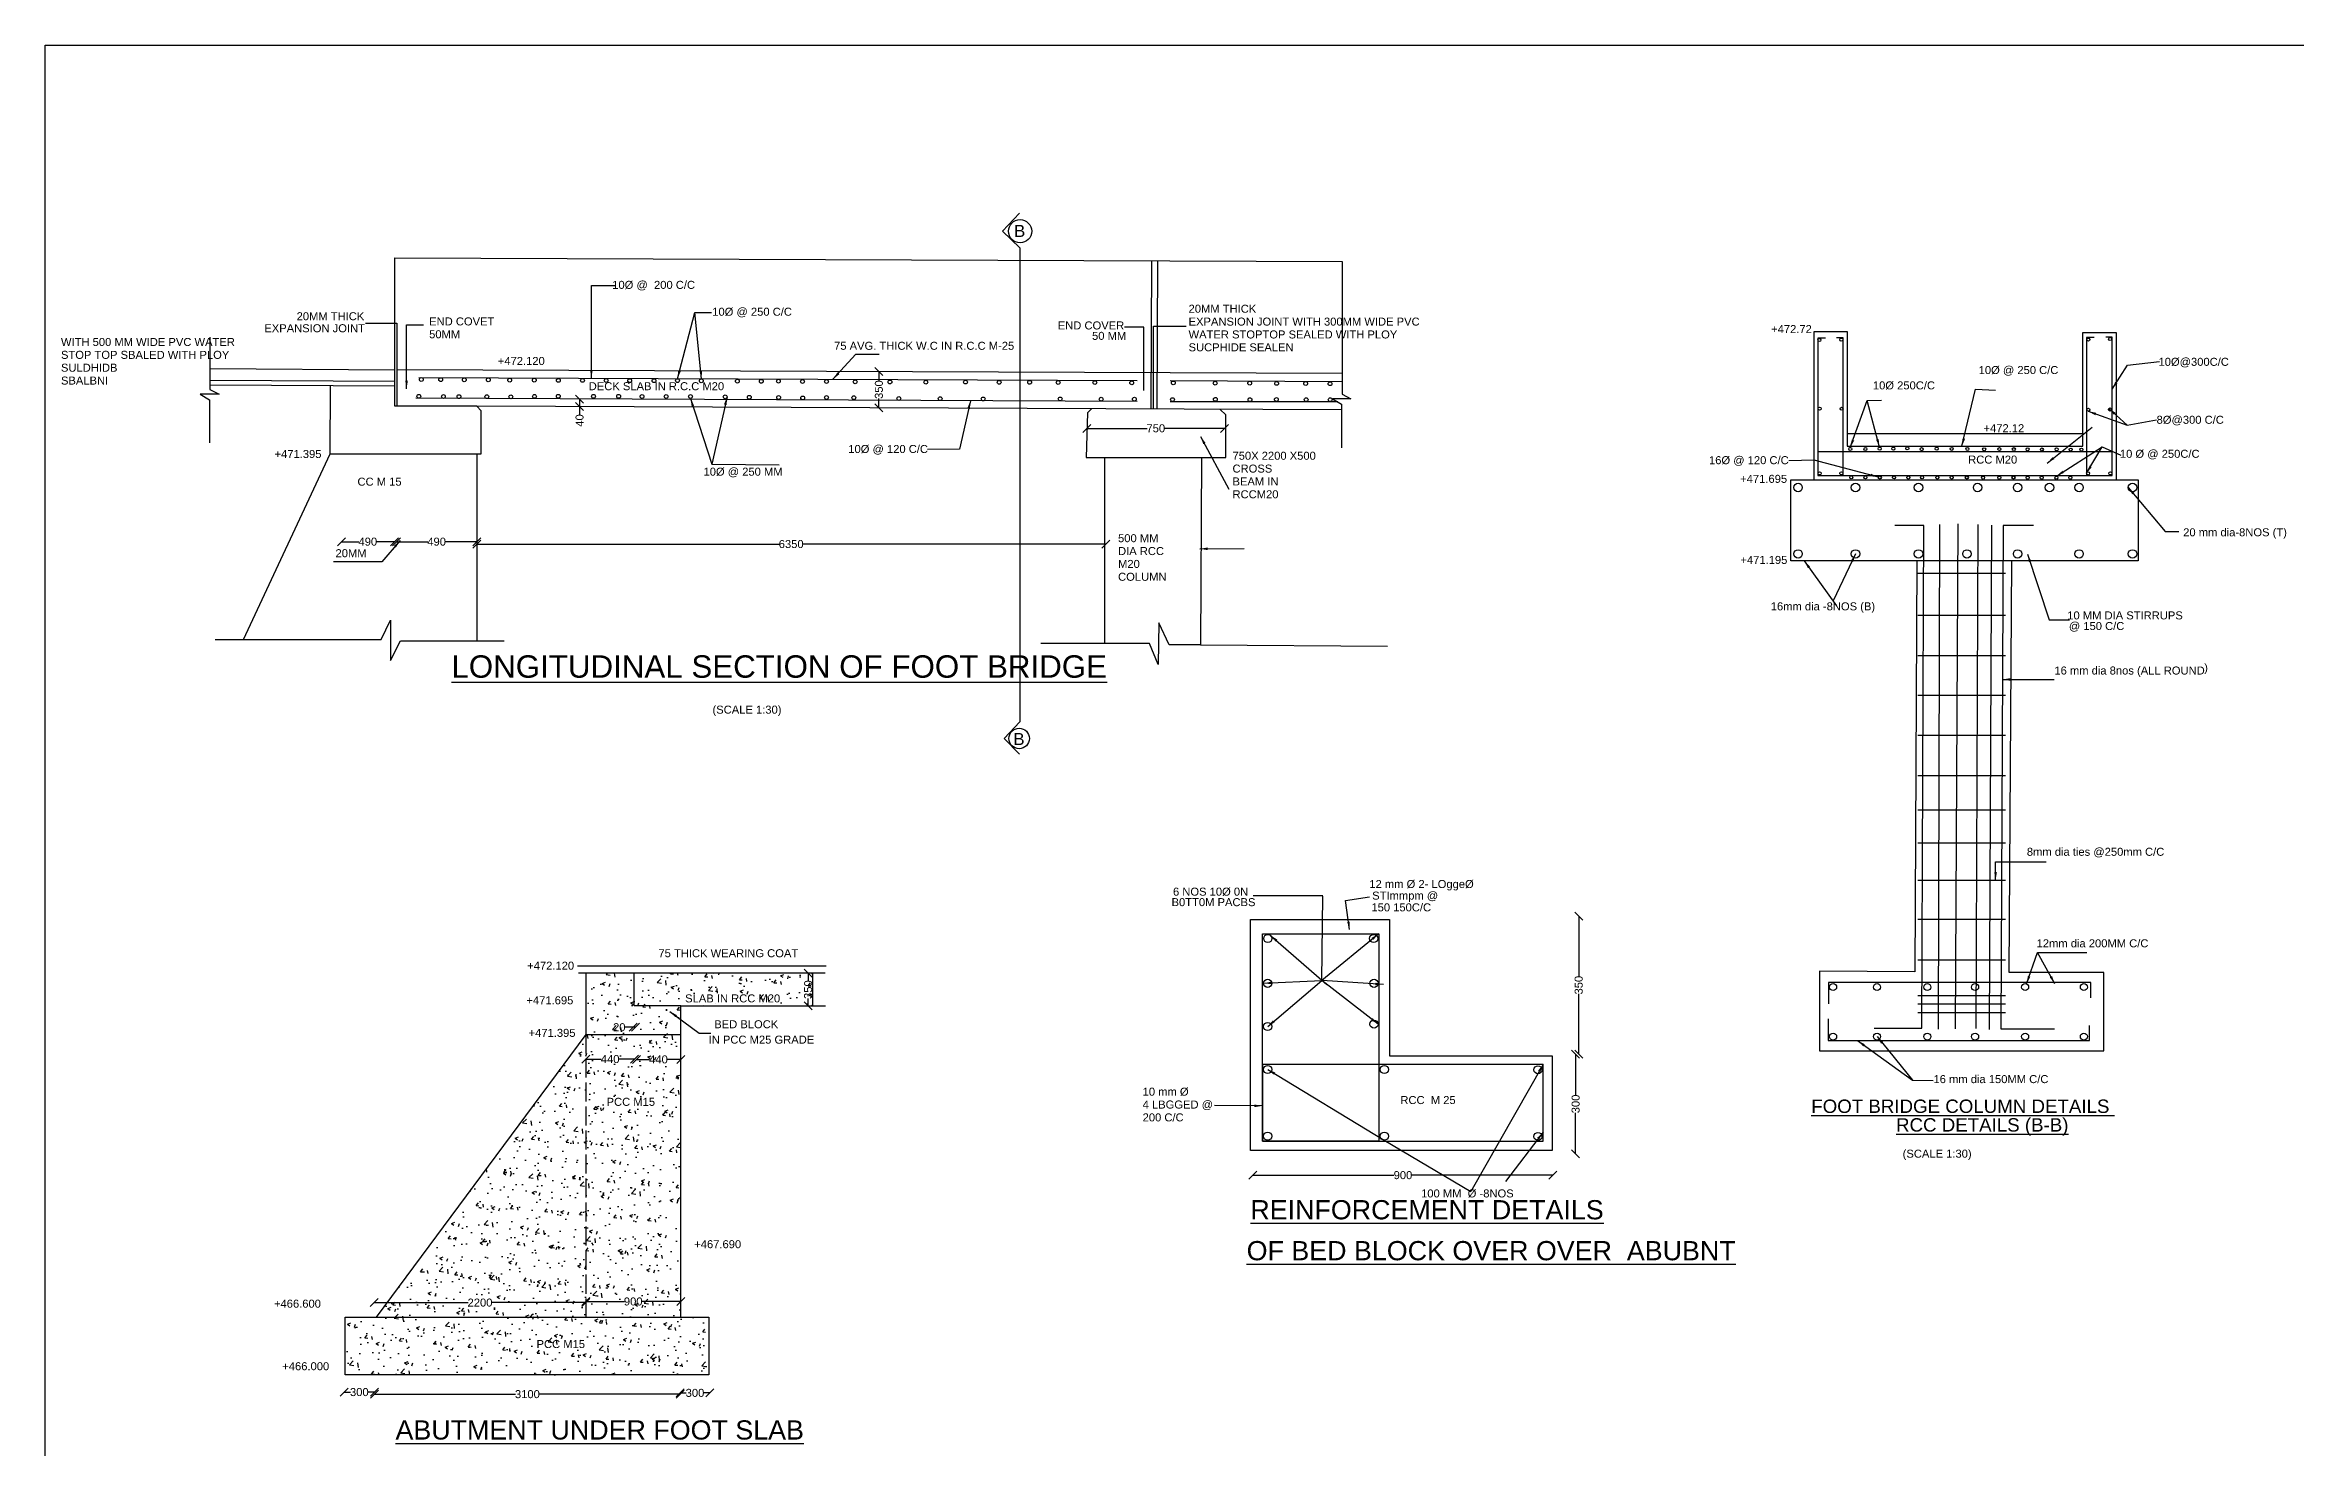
# Model space of a CAD drawing. Header units: millimetres. Extents: x 5124 to 11045378, y 2311 to 37859489.
# Drawn here: x 11019895 to 11033952, y 37850726 to 37859489 of the extents above; entities that cross this region are included whole.
import ezdxf

# ---------------------------------------------------------------- set-up
doc = ezdxf.new("R2010")
doc.units = ezdxf.units.MM
doc.header["$MEASUREMENT"] = 0
doc.linetypes.add('ACAD_ISO02W100', pattern=[15, 12, -3])
for name, color, linetype in [('DIMENSION', 7, 'Continuous'), ('DRAWING', 50, 'Continuous'), ('TEXT', 7, 'Continuous')]:
    doc.layers.add(name, color=color, linetype=linetype)
doc.styles.get("Standard").update_dxf_attribs({"font": 'arial.ttf', "height": 50})
doc.dimstyles.get("Standard").update_dxf_attribs({"dimtxt": 50, "dimasz": 50, "dimexe": 0.18, "dimexo": 0.0625, "dimgap": 0.09, "dimtad": 0, "dimdec": 0, "dimzin": 0, "dimdsep": 46, "dimtxsty": 'Standard', "dimblk": 'OBLIQUE', "dimcen": 0.09, "dimse1": 1, "dimse2": 1, "dimadec": 0, "dimazin": 0, "dimtfac": 1, "dimtdec": 0, "dimtofl": 0, "dimtmove": 0, "dimatfit": 3, "dimfxl": 0, "dimtolj": 1, "dimtzin": 0, "dimarcsym": 0})
pattern_1 = [(50, (0, 0), (215.1780548, -18.8256405), [22.5, -247.5]), (355, (0, 0), (-41.6254001, 225.6576401), [18, -198]), (100.4514, (17.93, -1.57), (173.5528145, 206.8318626), [19.122057, -210.3426336]), (46.1842, (0, 60), (320.1723146, -49.6557043), [33.75, -371.25]), (96.6356, (26.68, 55.86), (280.3988117, 292.2353613), [28.6830864, -315.5139]), (351.1842, (0, 60), (280.3985835, 292.2355803), [27, -297]), (21, (30, 45), (179.0721156, -120.7856672), [22.5, -247.5]), (326, (30, 45), (72.9945996, 217.5450135), [18, -198]), (71.4514, (44.92, 34.93), (252.0667886, 96.759149), [19.122057, -210.3426336]), (37.5, (0, 0), (3.6479566, 99.86815615), [0, -195.6, 0, -201, 0, -198.75]), (7.5, (0, 0), (78.92086123, 118.32351356), [0, -114.6, 0, -191.1, 0, -75.75]), (327.5, (-66.9, 0), (160.14673085, -6.76646152), [0, -75, 0, -234, 0, -310.5]), (317.5, (-96.9, 0), (174.9558508, 30.0314947), [0, -97.5, 0, -155.4, 0, -220.5])]

# ---------------------------------------------------------------- blocks, each defined once
blk = doc.blocks.new('_Oblique')
at = {"color": 0, "linetype": 'ByBlock', "lineweight": -2}
blk.add_line((-0.5, -0.5), (0.5, 0.5), dxfattribs=at)
blk = doc.blocks.new('*D4')
at = {"layer": 'Defpoints', "color": 0, "transparency": 16777216}
for p in [(11021747, 37856387), (11021747, 37856377), (11022078, 37856377)]:
    blk.add_point(p, dxfattribs=at)
at = {"layer": 'DIMENSION', "color": 0, "lineweight": -2, "transparency": 16777216}
for p, q in [((11021747, 37856387), (11021856, 37856387)), ((11022078, 37856387), (11021969, 37856387))]:
    blk.add_line(p, q, dxfattribs=at)
at = {"layer": 'DIMENSION', "color": 0, "lineweight": -2, "transparency": 16777216, "xscale": 50, "yscale": 50, "zscale": 50, "rotation": 180}
blk.add_blockref('_Oblique', (11021747, 37856387), dxfattribs=at)
at = {"layer": 'DIMENSION', "color": 0, "lineweight": -2, "transparency": 16777216, "xscale": 50, "yscale": 50, "zscale": 50}
blk.add_blockref('_Oblique', (11022078, 37856387), dxfattribs=at)
at = {"layer": 'DIMENSION', "color": 0, "transparency": 16777216, "insert": (11021912, 37856387), "char_height": 50, "attachment_point": 5}
blk.add_mtext('\\A1;490', dxfattribs=at)
blk = doc.blocks.new('*D5')
at = {"layer": 'Defpoints', "color": 0, "transparency": 16777216}
for p in [(11022092, 37856374), (11022593, 37856387), (11022593, 37856374)]:
    blk.add_point(p, dxfattribs=at)
at = {"layer": 'DIMENSION', "color": 0, "lineweight": -2, "transparency": 16777216}
for p, q in [((11022092, 37856387), (11022286, 37856387)), ((11022593, 37856387), (11022399, 37856387))]:
    blk.add_line(p, q, dxfattribs=at)
at = {"layer": 'DIMENSION', "color": 0, "lineweight": -2, "transparency": 16777216, "xscale": 50, "yscale": 50, "zscale": 50, "rotation": 180}
blk.add_blockref('_Oblique', (11022092, 37856387), dxfattribs=at)
at = {"layer": 'DIMENSION', "color": 0, "lineweight": -2, "transparency": 16777216, "xscale": 50, "yscale": 50, "zscale": 50}
blk.add_blockref('_Oblique', (11022593, 37856387), dxfattribs=at)
at = {"layer": 'DIMENSION', "color": 0, "transparency": 16777216, "insert": (11022342, 37856387), "char_height": 50, "attachment_point": 5}
blk.add_mtext('\\A1;490', dxfattribs=at)
blk = doc.blocks.new('*D6')
at = {"layer": 'Defpoints', "color": 0, "transparency": 16777216}
for p in [(11022593, 37856387), (11026522, 37856387), (11026522, 37856372)]:
    blk.add_point(p, dxfattribs=at)
at = {"layer": 'DIMENSION', "color": 0, "lineweight": -2, "transparency": 16777216}
for p, q in [((11022593, 37856372), (11024482, 37856372)), ((11026522, 37856372), (11024632, 37856372))]:
    blk.add_line(p, q, dxfattribs=at)
at = {"layer": 'DIMENSION', "color": 0, "lineweight": -2, "transparency": 16777216, "xscale": 50, "yscale": 50, "zscale": 50, "rotation": 180}
blk.add_blockref('_Oblique', (11022593, 37856372), dxfattribs=at)
at = {"layer": 'DIMENSION', "color": 0, "lineweight": -2, "transparency": 16777216, "xscale": 50, "yscale": 50, "zscale": 50}
blk.add_blockref('_Oblique', (11026522, 37856372), dxfattribs=at)
at = {"layer": 'DIMENSION', "color": 0, "transparency": 16777216, "insert": (11024557, 37856372), "char_height": 50, "attachment_point": 5}
blk.add_mtext('\\A1;6350', dxfattribs=at)
blk = doc.blocks.new('*D7')
at = {"layer": 'Defpoints', "color": 0, "transparency": 16777216}
for p in [(11025101, 37857450), (11025100, 37857223), (11025105, 37857223)]:
    blk.add_point(p, dxfattribs=at)
at = {"layer": 'DIMENSION', "color": 0, "lineweight": -2, "transparency": 16777216}
for p, q in [((11025105, 37857450), (11025105, 37857392)), ((11025105, 37857223), (11025105, 37857281))]:
    blk.add_line(p, q, dxfattribs=at)
at = {"layer": 'DIMENSION', "color": 0, "lineweight": -2, "transparency": 16777216, "xscale": 50, "yscale": 50, "zscale": 50}
for p, rotation in [((11025105, 37857450), 90), ((11025105, 37857223), 270)]:
    blk.add_blockref('_Oblique', p, dxfattribs=dict(at, rotation=rotation))
at = {"layer": 'DIMENSION', "color": 0, "transparency": 16777216, "insert": (11025105, 37857337), "char_height": 50, "attachment_point": 5, "rotation": 90}
blk.add_mtext('\\A1;350', dxfattribs=at)
blk = doc.blocks.new('*D8')
at = {"layer": 'Defpoints', "color": 0, "transparency": 16777216}
for p in [(11026405, 37857082), (11027264, 37857095), (11027264, 37857082)]:
    blk.add_point(p, dxfattribs=at)
at = {"layer": 'DIMENSION', "color": 0, "lineweight": -2, "transparency": 16777216}
for p, q in [((11026405, 37857095), (11026780, 37857095)), ((11027264, 37857095), (11026890, 37857095))]:
    blk.add_line(p, q, dxfattribs=at)
at = {"layer": 'DIMENSION', "color": 0, "lineweight": -2, "transparency": 16777216, "xscale": 50, "yscale": 50, "zscale": 50, "rotation": 180}
blk.add_blockref('_Oblique', (11026405, 37857095), dxfattribs=at)
at = {"layer": 'DIMENSION', "color": 0, "lineweight": -2, "transparency": 16777216, "xscale": 50, "yscale": 50, "zscale": 50}
blk.add_blockref('_Oblique', (11027264, 37857095), dxfattribs=at)
at = {"layer": 'DIMENSION', "color": 0, "transparency": 16777216, "insert": (11026835, 37857095), "char_height": 50, "attachment_point": 5}
blk.add_mtext('\\A1;750', dxfattribs=at)
blk = doc.blocks.new('*D9')
at = {"layer": 'Defpoints', "color": 0, "transparency": 16777216}
for p in [(11023590, 37853144), (11023867, 37853153), (11023867, 37853144)]:
    blk.add_point(p, dxfattribs=at)
at = {"layer": 'DIMENSION', "color": 0, "lineweight": -2, "transparency": 16777216}
for p, q in [((11023590, 37853153), (11023672, 37853153)), ((11023867, 37853153), (11023785, 37853153))]:
    blk.add_line(p, q, dxfattribs=at)
at = {"layer": 'DIMENSION', "color": 0, "lineweight": -2, "transparency": 16777216, "xscale": 50, "yscale": 50, "zscale": 50, "rotation": 180}
blk.add_blockref('_Oblique', (11023590, 37853153), dxfattribs=at)
at = {"layer": 'DIMENSION', "color": 0, "lineweight": -2, "transparency": 16777216, "xscale": 50, "yscale": 50, "zscale": 50}
blk.add_blockref('_Oblique', (11023867, 37853153), dxfattribs=at)
at = {"layer": 'DIMENSION', "color": 0, "transparency": 16777216, "insert": (11023728, 37853153), "char_height": 50, "attachment_point": 5}
blk.add_mtext('\\A1;440', dxfattribs=at)
blk = doc.blocks.new('*D10')
at = {"layer": 'Defpoints', "color": 0, "transparency": 16777216}
for p in [(11023274, 37853155), (11023274, 37853141), (11023579, 37853141)]:
    blk.add_point(p, dxfattribs=at)
at = {"layer": 'DIMENSION', "color": 0, "lineweight": -2, "transparency": 16777216}
for p, q in [((11023274, 37853155), (11023370, 37853155)), ((11023579, 37853155), (11023482, 37853155))]:
    blk.add_line(p, q, dxfattribs=at)
at = {"layer": 'DIMENSION', "color": 0, "lineweight": -2, "transparency": 16777216, "xscale": 50, "yscale": 50, "zscale": 50, "rotation": 180}
blk.add_blockref('_Oblique', (11023274, 37853155), dxfattribs=at)
at = {"layer": 'DIMENSION', "color": 0, "lineweight": -2, "transparency": 16777216, "xscale": 50, "yscale": 50, "zscale": 50}
blk.add_blockref('_Oblique', (11023579, 37853155), dxfattribs=at)
at = {"layer": 'DIMENSION', "color": 0, "transparency": 16777216, "insert": (11023426, 37853155), "char_height": 50, "attachment_point": 5}
blk.add_mtext('\\A1;440', dxfattribs=at)
blk = doc.blocks.new('*D11')
at = {"layer": 'Defpoints', "color": 0, "transparency": 16777216}
for p in [(11023569, 37853354), (11023569, 37853124), (11023585, 37853124)]:
    blk.add_point(p, dxfattribs=at)
at = {"layer": 'DIMENSION', "color": 0, "lineweight": -2, "transparency": 16777216}
for p, q in [((11023569, 37853354), (11023519, 37853354)), ((11023585, 37853354), (11023569, 37853354))]:
    blk.add_line(p, q, dxfattribs=at)
at = {"layer": 'DIMENSION', "color": 0, "lineweight": -2, "transparency": 16777216, "xscale": 50, "yscale": 50, "zscale": 50, "rotation": 180}
blk.add_blockref('_Oblique', (11023569, 37853354), dxfattribs=at)
at = {"layer": 'DIMENSION', "color": 0, "lineweight": -2, "transparency": 16777216, "xscale": 50, "yscale": 50, "zscale": 50}
blk.add_blockref('_Oblique', (11023585, 37853354), dxfattribs=at)
at = {"layer": 'DIMENSION', "color": 0, "transparency": 16777216, "insert": (11023483, 37853354), "char_height": 50, "attachment_point": 5}
blk.add_mtext('\\A1;20', dxfattribs=at)
blk = doc.blocks.new('*D12')
at = {"layer": 'Defpoints', "color": 0, "transparency": 16777216}
for p in [(11024690, 37853692), (11024663, 37853487), (11024717, 37853487)]:
    blk.add_point(p, dxfattribs=at)
at = {"layer": 'DIMENSION', "color": 0, "lineweight": -2, "transparency": 16777216}
for p, q in [((11024663, 37853692), (11024663, 37853645)), ((11024663, 37853487), (11024663, 37853534))]:
    blk.add_line(p, q, dxfattribs=at)
at = {"layer": 'DIMENSION', "color": 0, "lineweight": -2, "transparency": 16777216, "xscale": 50, "yscale": 50, "zscale": 50}
for p, rotation in [((11024663, 37853692), 90), ((11024663, 37853487), 270)]:
    blk.add_blockref('_Oblique', p, dxfattribs=dict(at, rotation=rotation))
at = {"layer": 'DIMENSION', "color": 0, "transparency": 16777216, "insert": (11024663, 37853589), "char_height": 50, "attachment_point": 5, "rotation": 90}
blk.add_mtext('\\A1;350', dxfattribs=at)
blk = doc.blocks.new('*D13')
at = {"layer": 'Defpoints', "color": 0, "transparency": 16777216}
for p in [(11023867, 37851641), (11023274, 37851593), (11023867, 37851593)]:
    blk.add_point(p, dxfattribs=at)
at = {"layer": 'DIMENSION', "color": 0, "lineweight": -2, "transparency": 16777216}
for p, q in [((11023274, 37851641), (11023515, 37851641)), ((11023867, 37851641), (11023626, 37851641))]:
    blk.add_line(p, q, dxfattribs=at)
at = {"layer": 'DIMENSION', "color": 0, "lineweight": -2, "transparency": 16777216, "xscale": 50, "yscale": 50, "zscale": 50, "rotation": 180}
blk.add_blockref('_Oblique', (11023274, 37851641), dxfattribs=at)
at = {"layer": 'DIMENSION', "color": 0, "lineweight": -2, "transparency": 16777216, "xscale": 50, "yscale": 50, "zscale": 50}
blk.add_blockref('_Oblique', (11023867, 37851641), dxfattribs=at)
at = {"layer": 'DIMENSION', "color": 0, "transparency": 16777216, "insert": (11023570, 37851641), "char_height": 50, "attachment_point": 5}
blk.add_mtext('\\A1;900', dxfattribs=at)
blk = doc.blocks.new('*D14')
at = {"layer": 'Defpoints', "color": 0, "transparency": 16777216}
for p in [(11021952, 37851634), (11021952, 37851593), (11023274, 37851593)]:
    blk.add_point(p, dxfattribs=at)
at = {"layer": 'DIMENSION', "color": 0, "lineweight": -2, "transparency": 16777216}
for p, q in [((11021952, 37851634), (11022538, 37851634)), ((11023274, 37851634), (11022688, 37851634))]:
    blk.add_line(p, q, dxfattribs=at)
at = {"layer": 'DIMENSION', "color": 0, "lineweight": -2, "transparency": 16777216, "xscale": 50, "yscale": 50, "zscale": 50, "rotation": 180}
blk.add_blockref('_Oblique', (11021952, 37851634), dxfattribs=at)
at = {"layer": 'DIMENSION', "color": 0, "lineweight": -2, "transparency": 16777216, "xscale": 50, "yscale": 50, "zscale": 50}
blk.add_blockref('_Oblique', (11023274, 37851634), dxfattribs=at)
at = {"layer": 'DIMENSION', "color": 0, "transparency": 16777216, "insert": (11022613, 37851634), "char_height": 50, "attachment_point": 5}
blk.add_mtext('\\A1;2200', dxfattribs=at)
blk = doc.blocks.new('*D15')
at = {"layer": 'Defpoints', "color": 0, "transparency": 16777216}
for p in [(11021953, 37851060), (11023864, 37851062), (11023864, 37851060)]:
    blk.add_point(p, dxfattribs=at)
at = {"layer": 'DIMENSION', "color": 0, "lineweight": -2, "transparency": 16777216}
for p, q in [((11021953, 37851062), (11022834, 37851062)), ((11023864, 37851062), (11022983, 37851062))]:
    blk.add_line(p, q, dxfattribs=at)
at = {"layer": 'DIMENSION', "color": 0, "lineweight": -2, "transparency": 16777216, "xscale": 50, "yscale": 50, "zscale": 50, "rotation": 180}
blk.add_blockref('_Oblique', (11021953, 37851062), dxfattribs=at)
at = {"layer": 'DIMENSION', "color": 0, "lineweight": -2, "transparency": 16777216, "xscale": 50, "yscale": 50, "zscale": 50}
blk.add_blockref('_Oblique', (11023864, 37851062), dxfattribs=at)
at = {"layer": 'DIMENSION', "color": 0, "transparency": 16777216, "insert": (11022909, 37851062), "char_height": 50, "attachment_point": 5}
blk.add_mtext('\\A1;3100', dxfattribs=at)
blk = doc.blocks.new('*D16')
at = {"layer": 'Defpoints', "color": 0, "transparency": 16777216}
for p in [(11024049, 37851070), (11023864, 37851062), (11024049, 37851062)]:
    blk.add_point(p, dxfattribs=at)
at = {"layer": 'DIMENSION', "color": 0, "lineweight": -2, "transparency": 16777216}
for p, q in [((11023864, 37851070), (11023901, 37851070)), ((11024049, 37851070), (11024011, 37851070))]:
    blk.add_line(p, q, dxfattribs=at)
at = {"layer": 'DIMENSION', "color": 0, "lineweight": -2, "transparency": 16777216, "xscale": 50, "yscale": 50, "zscale": 50, "rotation": 180}
blk.add_blockref('_Oblique', (11023864, 37851070), dxfattribs=at)
at = {"layer": 'DIMENSION', "color": 0, "lineweight": -2, "transparency": 16777216, "xscale": 50, "yscale": 50, "zscale": 50}
blk.add_blockref('_Oblique', (11024049, 37851070), dxfattribs=at)
at = {"layer": 'DIMENSION', "color": 0, "transparency": 16777216, "insert": (11023956, 37851070), "char_height": 50, "attachment_point": 5}
blk.add_mtext('\\A1;300', dxfattribs=at)
blk = doc.blocks.new('*D17')
at = {"layer": 'Defpoints', "color": 0, "transparency": 16777216}
for p in [(11021765, 37851075), (11021765, 37851060), (11021953, 37851060)]:
    blk.add_point(p, dxfattribs=at)
at = {"layer": 'DIMENSION', "color": 0, "lineweight": -2, "transparency": 16777216}
for p, q in [((11021765, 37851075), (11021804, 37851075)), ((11021953, 37851075), (11021915, 37851075))]:
    blk.add_line(p, q, dxfattribs=at)
at = {"layer": 'DIMENSION', "color": 0, "lineweight": -2, "transparency": 16777216, "xscale": 50, "yscale": 50, "zscale": 50, "rotation": 180}
blk.add_blockref('_Oblique', (11021765, 37851075), dxfattribs=at)
at = {"layer": 'DIMENSION', "color": 0, "lineweight": -2, "transparency": 16777216, "xscale": 50, "yscale": 50, "zscale": 50}
blk.add_blockref('_Oblique', (11021953, 37851075), dxfattribs=at)
at = {"layer": 'DIMENSION', "color": 0, "transparency": 16777216, "insert": (11021859, 37851075), "char_height": 50, "attachment_point": 5}
blk.add_mtext('\\A1;300', dxfattribs=at)
blk = doc.blocks.new('*D18')
at = {"layer": 'Defpoints', "color": 0, "transparency": 16777216}
for p in [(11027441, 37852430), (11029316, 37852430), (11029316, 37852430)]:
    blk.add_point(p, dxfattribs=at)
at = {"layer": 'DIMENSION', "color": 0, "lineweight": -2, "transparency": 16777216}
for p, q in [((11027441, 37852430), (11028323, 37852430)), ((11029316, 37852430), (11028434, 37852430))]:
    blk.add_line(p, q, dxfattribs=at)
at = {"layer": 'DIMENSION', "color": 0, "lineweight": -2, "transparency": 16777216, "xscale": 50, "yscale": 50, "zscale": 50, "rotation": 180}
blk.add_blockref('_Oblique', (11027441, 37852430), dxfattribs=at)
at = {"layer": 'DIMENSION', "color": 0, "lineweight": -2, "transparency": 16777216, "xscale": 50, "yscale": 50, "zscale": 50}
blk.add_blockref('_Oblique', (11029316, 37852430), dxfattribs=at)
at = {"layer": 'DIMENSION', "color": 0, "transparency": 16777216, "insert": (11028379, 37852430), "char_height": 50, "attachment_point": 5}
blk.add_mtext('\\A1;900', dxfattribs=at)
blk = doc.blocks.new('*D19')
at = {"layer": 'Defpoints', "color": 0, "transparency": 16777216}
for p in [(11029458, 37853186), (11029475, 37853186), (11029475, 37852564)]:
    blk.add_point(p, dxfattribs=at)
at = {"layer": 'DIMENSION', "color": 0, "lineweight": -2, "transparency": 16777216}
for p, q in [((11029458, 37853186), (11029458, 37852930)), ((11029458, 37852564), (11029458, 37852820))]:
    blk.add_line(p, q, dxfattribs=at)
at = {"layer": 'DIMENSION', "color": 0, "lineweight": -2, "transparency": 16777216, "xscale": 50, "yscale": 50, "zscale": 50}
for p, rotation in [((11029458, 37853186), 90), ((11029458, 37852564), 270)]:
    blk.add_blockref('_Oblique', p, dxfattribs=dict(at, rotation=rotation))
at = {"layer": 'DIMENSION', "color": 0, "transparency": 16777216, "insert": (11029458, 37852875), "char_height": 50, "attachment_point": 5, "rotation": 90}
blk.add_mtext('\\A1;300', dxfattribs=at)
blk = doc.blocks.new('*D20')
at = {"layer": 'Defpoints', "color": 0, "transparency": 16777216}
for p in [(11029475, 37854048), (11029477, 37854048), (11029475, 37853186)]:
    blk.add_point(p, dxfattribs=at)
at = {"layer": 'DIMENSION', "color": 0, "lineweight": -2, "transparency": 16777216}
for p, q in [((11029477, 37854048), (11029477, 37853672)), ((11029477, 37853186), (11029477, 37853562))]:
    blk.add_line(p, q, dxfattribs=at)
at = {"layer": 'DIMENSION', "color": 0, "lineweight": -2, "transparency": 16777216, "xscale": 50, "yscale": 50, "zscale": 50}
for p, rotation in [((11029477, 37854048), 90), ((11029477, 37853186), 270)]:
    blk.add_blockref('_Oblique', p, dxfattribs=dict(at, rotation=rotation))
at = {"layer": 'DIMENSION', "color": 0, "transparency": 16777216, "insert": (11029477, 37853617), "char_height": 50, "attachment_point": 5, "rotation": 90}
blk.add_mtext('\\A1;350', dxfattribs=at)
blk = doc.blocks.new('*D34')
at = {"layer": 'Defpoints', "color": 0, "transparency": 16777216}
for p in [(11023251, 37857278), (11023235, 37857231), (11023250, 37857231)]:
    blk.add_point(p, dxfattribs=at)
at = {"layer": 'DRAWING', "color": 0, "lineweight": -2, "transparency": 16777216}
for p, q in [((11023235, 37857278), (11023235, 37857231)), ((11023235, 37857231), (11023235, 37857181))]:
    blk.add_line(p, q, dxfattribs=at)
at = {"layer": 'DRAWING', "color": 0, "lineweight": -2, "transparency": 16777216, "xscale": 50, "yscale": 50, "zscale": 50}
for p, rotation in [((11023235, 37857278), 90), ((11023235, 37857231), 270)]:
    blk.add_blockref('_Oblique', p, dxfattribs=dict(at, rotation=rotation))
at = {"layer": 'DRAWING', "color": 0, "transparency": 16777216, "insert": (11023235, 37857144), "char_height": 50, "attachment_point": 5, "rotation": 90}
blk.add_mtext('\\A1;40', dxfattribs=at)

msp = doc.modelspace()

# ---------------------------------------------------------------- hatches: boundary and pattern name
at = {"layer": 'DRAWING'}
h = msp.add_hatch(dxfattribs=at)
h.set_pattern_fill('AR-CONC', color=0, scale=30, style=0)
h.set_pattern_definition(pattern_1)
h.paths.add_polyline_path([(11023867, 37853486.8), (11023575.7, 37853486.8), (11023575.7, 37853692.2), (11023273.8, 37853692.2), (11023273.8, 37853309.8), (11023867, 37853309.8)])
h.paths.add_polyline_path([(11023434.6, 37853392), (11023531.9, 37853392), (11023531.9, 37853315.9), (11023434.6, 37853315.9)], flags=24)
h = msp.add_hatch(dxfattribs=at)
h.set_pattern_fill('AR-CONC', color=0, scale=30, style=0)
h.set_pattern_definition(pattern_1)
h.paths.add_polyline_path([(11024692.9, 37853692.2), (11023575.7, 37853692.2), (11023575.7, 37853486.8), (11023867, 37853486.8), (11024692.9, 37853486.8)])
h.paths.add_polyline_path([(11024624.9, 37853521.9), (11024624.9, 37853657.1), (11024701, 37853657.1), (11024701, 37853521.9)], flags=9)
h.paths.add_polyline_path([(11023881.7, 37853495.5), (11024501.4, 37853495.5), (11024501.4, 37853573), (11023881.7, 37853573)], flags=24)
h = msp.add_hatch(dxfattribs=at)
h.set_pattern_fill('AR-CONC', color=0, scale=30, style=0)
h.set_pattern_definition(pattern_1)
h.paths.add_polyline_path([(11023273.8, 37853309.8), (11021963.6, 37851543.8), (11023273.8, 37851543.8)])
h.paths.add_polyline_path([(11022525.3, 37851671.9), (11022700.3, 37851671.9), (11022700.3, 37851595.8), (11022525.3, 37851595.8)], flags=24)
h = msp.add_hatch(dxfattribs=at)
h.set_pattern_fill('AR-CONC', color=0, scale=30, style=0)
h.set_pattern_definition(pattern_1)
h.paths.add_polyline_path([(11023867, 37853309.8), (11023273.8, 37853309.8), (11023273.8, 37851543.8), (11023867, 37851543.8)])
h.paths.add_polyline_path([(11023659.8, 37853190.5), (11023797.1, 37853190.5), (11023797.1, 37853114.5), (11023659.8, 37853114.5)], flags=24)
h.paths.add_polyline_path([(11023357.6, 37853193.2), (11023494.9, 37853193.2), (11023494.9, 37853117.2), (11023357.6, 37853117.2)], flags=24)
h.paths.add_polyline_path([(11023502.7, 37851679.2), (11023638, 37851679.2), (11023638, 37851603.1), (11023502.7, 37851603.1)], flags=24)
h.paths.add_polyline_path([(11023390.9, 37852849.4), (11023719.5, 37852849.4), (11023719.5, 37852927), (11023390.9, 37852927)], flags=24)
h = msp.add_hatch(dxfattribs=at)
h.set_pattern_fill('AR-CONC', color=0, scale=30, style=0)
h.set_pattern_definition(pattern_1)
h.paths.add_polyline_path([(11021770.1, 37851543.8), (11024042.2, 37851543.8), (11024042.2, 37851182.4), (11021770.1, 37851182.4)])

# ---------------------------------------------------------------- linework, layer by layer
at = {"layer": 'DRAWING', "color": 0}
for points in [[(11045378.4, 37842193.8), (11019895.3, 37842193.8), (11019895.3, 37859489.4), (11045378.4, 37859489.4)], [(11030801.5, 37856773.6), (11032971.7, 37856773.6), (11032971.7, 37856267.4), (11030801.5, 37856267.4)], [(11027501.2, 37853938.2), (11028227.5, 37853938.2), (11028227.5, 37852642.5), (11027501.2, 37852642.5)], [(11029255, 37853122.3), (11027501.2, 37853122.3), (11027501.2, 37852642.5), (11029255, 37852642.5)], [(11021770.1, 37851543.8), (11024042.2, 37851543.8), (11024042.2, 37851182.4), (11021770.1, 37851182.4)]]:
    msp.add_lwpolyline(points, close=True, dxfattribs=at)
for points in [[(11025983.9, 37858438.4), (11025876.7, 37858326.2), (11025986.2, 37858221.5), (11025986.2, 37855261.4), (11025888.6, 37855157.7), (11025983.6, 37855060.4)], [(11021134.6, 37855775.4), (11021676.6, 37856936.6), (11022620.3, 37856936.6), (11022620.3, 37857205.4), (11022592.6, 37857233.9), (11022080.8, 37857233.9), (11022080.8, 37858160.9), (11027999.2, 37858137.8), (11027999.2, 37857307.6), (11028052.4, 37857278.5), (11027938.5, 37857278.5), (11027995.8, 37857246.8), (11027995.8, 37856973.8)], [(11026808.1, 37858142.5), (11026804, 37857215.4)], [(11026846.1, 37858142.3), (11026842, 37857215.2)], [(11021898.2, 37857751.7), (11022093.7, 37857751.7), (11022093.7, 37857233.9)], [(11026760.9, 37857330.6), (11026760.9, 37857726.7), (11026639.8, 37857726.7)], [(11026820, 37857215.3), (11026820, 37857732.6), (11027025, 37857732.6)], [(11030948.7, 37856773.6), (11030948.7, 37857699.3), (11031153.3, 37857699.3), (11031153.3, 37856983.2), (11032627.1, 37856983.2), (11032627.1, 37857693.1), (11032833.8, 37857693.1), (11032833.8, 37856773.6)], [(11020924.4, 37857664), (11020924.4, 37857337.3), (11020983.3, 37857308.8), (11020864.2, 37857308.8), (11020923.1, 37857272.7), (11020923.1, 37857005)], [(11024961.7, 37857557.6), (11025106.1, 37857557.6)], [(11031018.4, 37857658), (11030970.2, 37857658), (11030970.2, 37856801.4), (11032808.9, 37856801.4), (11032808.9, 37857663.7), (11032769.6, 37857663.7)], [(11031130.2, 37856801.4), (11031130.2, 37857660), (11031087.2, 37857660)], [(11032696.7, 37857662.9), (11032648.6, 37857662.9), (11032648.6, 37856801.4)], [(11020924.4, 37857468.1), (11022080.8, 37857461.2)], [(11022080.8, 37857388.4), (11020924.4, 37857394.8)], [(11022093.7, 37857462.1), (11027999.2, 37857439)], [(11022231.8, 37857413.4), (11026718.9, 37857393.7)], [(11026924.4, 37857393.3), (11027999.2, 37857387.4)], [(11020924.4, 37857367.2), (11022080.8, 37857361.4)], [(11021676.6, 37856936.6), (11021678.7, 37857363.4)], [(11026719, 37857262.6), (11022213, 37857282.7)], [(11027972.6, 37857259.6), (11026925.3, 37857259.6)], [(11027995.8, 37857210.1), (11022592.6, 37857233.9)], [(11026433, 37857217), (11026407.9, 37857190.9), (11026400.7, 37856913), (11027271.7, 37856912.9), (11027271.7, 37857180), (11027237.6, 37857213.5)], [(11031153.3, 37857063.1), (11032627.1, 37857063.1)], [(11022592.6, 37856936.6), (11022592.6, 37855768.2)], [(11026516.2, 37855750.7), (11026516.3, 37856913)], [(11027120.9, 37856912.9), (11027113.8, 37855742.3), (11028282.9, 37855735.2)], [(11032808.9, 37856948.8), (11030970.2, 37856948.8)], [(11031322, 37853347.6), (11031620.2, 37853347.6), (11031632.2, 37856487.1), (11031451.3, 37856487.1)], [(11031724.8, 37853341.1), (11031732.6, 37856493.4)], [(11031845.6, 37856498.3), (11031829.2, 37853344)], [(11031959.3, 37853346), (11031972.5, 37856494.6)], [(11032056.1, 37856491.1), (11032041.7, 37853340.8)], [(11032317.9, 37856487.1), (11032129.1, 37856487.1), (11032114, 37853343.6), (11032449.9, 37853343.6)], [(11030981.1, 37853703.8), (11030981.1, 37853206.1), (11032757.2, 37853206.1), (11032757.2, 37853695.1), (11032166.1, 37853695.1), (11032183.9, 37856267.4)], [(11031588.5, 37856267.4), (11031576.3, 37853700.3), (11030981.1, 37853703.8)], [(11031594.7, 37856190.2), (11032143.8, 37856190.2)], [(11020958, 37855775.4), (11021994.5, 37855775.4), (11022053.3, 37855896.5), (11022053.3, 37855645), (11022115.6, 37855768.2), (11022764.8, 37855768.2)], [(11027113.8, 37855742.3), (11026918.2, 37855743.5), (11026853.6, 37855879.8), (11026850, 37855619.9), (11026796.1, 37855750.7), (11026117.7, 37855750.7)], [(11031594.7, 37855927.6), (11032143.8, 37855927.6)], [(11032415.8, 37855897.9), (11032542.5, 37855897.9)], [(11031594.7, 37855677.1), (11032143.8, 37855677.1)], [(11031594.7, 37855428.2), (11032143.8, 37855428.2)], [(11031594.7, 37855177.8), (11032143.8, 37855177.8)], [(11031594.7, 37854926.8), (11032143.8, 37854926.8)], [(11031594.7, 37854711.6), (11032143.8, 37854711.6)], [(11031594.7, 37854506.2), (11032143.8, 37854506.2)], [(11027878.7, 37854174.7), (11027442.3, 37854174.7)], [(11031594.7, 37854272.8), (11032143.8, 37854272.8)], [(11028295.7, 37852583.4), (11027426.9, 37852583.4), (11027426.9, 37854026.4), (11028295.7, 37854026.4), (11028295.7, 37853175.2)], [(11031594.7, 37854028.4), (11032143.8, 37854028.4)], [(11031594.7, 37853774.7), (11032143.8, 37853774.7)], [(11023273.8, 37853692.2), (11023273.8, 37853309.8), (11021963.6, 37851543.8)], [(11024776, 37853736.2), (11023221.5, 37853736.2)], [(11024769.9, 37853692.2), (11023227.9, 37853692.2)], [(11023867, 37853486.8), (11023575.7, 37853486.8), (11023575.7, 37853692.2)], [(11024692.9, 37853486.8), (11024692.9, 37853692.2)], [(11032675.7, 37853537), (11032675.7, 37853632.9), (11031038.3, 37853632.9), (11031038.3, 37853499.7)], [(11023867, 37851543.8), (11023867, 37853486.8), (11024771.1, 37853486.8)], [(11031594.7, 37853552.3), (11032143.8, 37853552.3)], [(11031594.7, 37853501.3), (11032143.8, 37853501.3)], [(11031035.9, 37853406.6), (11031035.9, 37853270.6), (11032667.9, 37853270.6), (11032667.9, 37853366)], [(11031594.7, 37853446.1), (11032143.8, 37853446.1)], [(11023273.8, 37853309.8), (11023867, 37853309.8)], [(11028295.7, 37853175.2), (11029312.2, 37853175.2), (11029312.2, 37852583.4), (11028295.7, 37852583.4)]]:
    msp.add_lwpolyline(points, dxfattribs=at)
at = {"layer": 'DRAWING', "color": 0, "linetype": 'ACAD_ISO02W100', "ltscale": 10}
msp.add_lwpolyline([(11023273.8, 37853309.8), (11023273.8, 37851543.8)], dxfattribs=at)
at = {"layer": 'DRAWING', "color": 0}
for centre, radius in [((11025987.2, 37858326.2), 72.3), ((11030981, 37857647), 9.57), ((11031117.6, 37857648.6), 9.57), ((11032661, 37857649.5), 9.57), ((11032797.4, 37857652.6), 9.57), ((11022246.4, 37857399.9), 11.9), ((11022367.4, 37857399.5), 11.9), ((11022514.6, 37857398.2), 11.9), ((11022664.9, 37857397.6), 11.9), ((11022798.4, 37857396.3), 11.9), ((11022952.1, 37857395.6), 11.9), ((11023102.6, 37857394.8), 11.9), ((11023252.9, 37857394.5), 11.9), ((11023401.3, 37857393.8), 11.9), ((11023548.2, 37857392.9), 11.9), ((11023700.2, 37857392.4), 11.9), ((11023846.4, 37857393.2), 11.9), ((11023995.3, 37857392.1), 11.9), ((11024221, 37857389.8), 11.9), ((11024370.2, 37857388.8), 11.9), ((11024477.3, 37857389.8), 11.9), ((11024627.4, 37857387.5), 11.9), ((11024777.9, 37857387.8), 11.9), ((11024956.5, 37857385.9), 11.9), ((11025174, 37857384.6), 11.9), ((11025398.2, 37857383.8), 11.9), ((11025645.9, 37857384.1), 11.9), ((11025856.8, 37857382.5), 11.9), ((11026046.5, 37857382.5), 11.9), ((11026224.9, 37857381.4), 11.9), ((11026453.7, 37857380.9), 11.9), ((11026684.7, 37857379.3), 11.9), ((11022230.7, 37857295.4), 11.9), ((11022384.4, 37857293.8), 11.9), ((11022481.5, 37857293.4), 11.9), ((11022655.9, 37857292.6), 11.9), ((11022805.2, 37857292), 11.9), ((11022953.7, 37857294.4), 11.9), ((11023102.2, 37857295.3), 11.9), ((11023321.9, 37857295), 11.9), ((11023478.7, 37857295), 11.9), ((11023625.1, 37857294.3), 11.9), ((11023775.6, 37857293.5), 11.9), ((11023927.8, 37857293.5), 11.9), ((11024144.4, 37857291.6), 11.9), ((11024295.2, 37857288.9), 11.9), ((11024478.4, 37857287.9), 11.9), ((11024629.2, 37857284.7), 11.9), ((11024777.3, 37857287.5), 11.9), ((11024948, 37857286.2), 11.9), ((11025229.9, 37857281.1), 11.9), ((11025488.2, 37857280), 11.9), ((11025756.3, 37857278.8), 11.9), ((11026237.6, 37857278.8), 11.9), ((11026493.6, 37857277.6), 11.9), ((11026701.1, 37857277.6), 11.9), ((11026939.4, 37857274.4), 11.9), ((11026944.4, 37857378.8), 11.9), ((11027206.1, 37857377.5), 11.9), ((11027207, 37857275.8), 11.9), ((11027421.5, 37857376.9), 11.9), ((11027423, 37857274), 11.9), ((11027588.5, 37857275.2), 11.9), ((11027589.9, 37857375.6), 11.9), ((11027771.3, 37857374.9), 11.9), ((11027774.2, 37857274), 11.9), ((11027923.8, 37857373.6), 11.9), ((11027924.5, 37857273.6), 11.9), ((11030981.9, 37857217.7), 9.57), ((11031119.2, 37857217.2), 9.57), ((11032661.1, 37857211.1), 9.57), ((11032795.8, 37857212.8), 9.57), ((11031174, 37856965.5), 9.57), ((11031268.5, 37856965.8), 9.57), ((11031357.4, 37856967.9), 9.57), ((11031442.9, 37856967.9), 9.57), ((11031529.6, 37856970), 9.57), ((11031619.3, 37856964.9), 9.57), ((11031713.7, 37856967.6), 9.57), ((11031807.3, 37856966.5), 9.57), ((11031905.7, 37856966.3), 9.57), ((11032010.2, 37856963.9), 9.57), ((11032105.1, 37856965.3), 9.57), ((11032195.3, 37856965.3), 9.57), ((11032281.1, 37856964.3), 9.57), ((11032370.9, 37856962.9), 9.57), ((11032462.6, 37856963.9), 9.57), ((11032550.9, 37856962.4), 9.57), ((11032617.9, 37856961.9), 9.57), ((11030847.2, 37856725.5), 26.4), ((11030982.1, 37856814.1), 9.57), ((11031117.8, 37856813.9), 9.57), ((11031179.5, 37856788.6), 9.57), ((11031206.5, 37856725.5), 26.4), ((11031268.5, 37856788.9), 9.57), ((11031358.4, 37856787.8), 9.57), ((11031447.3, 37856788.3), 9.57), ((11031536.1, 37856787.8), 9.57), ((11031599.9, 37856725.5), 26.4), ((11031622.4, 37856788.5), 9.57), ((11031717.4, 37856788.1), 9.57), ((11031806.7, 37856787.8), 9.57), ((11031901.8, 37856787.8), 9.57), ((11031969.2, 37856725.5), 26.4), ((11032003.5, 37856787.1), 9.57), ((11032104.4, 37856787.4), 9.57), ((11032193.4, 37856787.8), 9.57), ((11032218.8, 37856725.5), 26.4), ((11032281.5, 37856787.1), 9.57), ((11032369.8, 37856787.1), 9.57), ((11032418.5, 37856725.5), 26.4), ((11032461.6, 37856786.7), 9.57), ((11032548.9, 37856787.1), 9.57), ((11032603, 37856725.5), 26.4), ((11032659.4, 37856814), 9.57), ((11032798.4, 37856814), 9.57), ((11032936.6, 37856725.5), 26.4), ((11030847.2, 37856310.3), 26.4), ((11031206.5, 37856310.3), 26.4), ((11031599.9, 37856310.3), 26.4), ((11031902.8, 37856310.3), 26.4), ((11032218.8, 37856310.3), 26.4), ((11032603, 37856310.3), 26.4), ((11032936.6, 37856310.3), 26.4), ((11025981, 37855157.8), 63.9), ((11027534.9, 37853908.4), 25.4), ((11028195.8, 37853908.4), 25.4), ((11027534.1, 37853628.7), 25.4), ((11028198.4, 37853628.7), 25.4), ((11031066.6, 37853605.1), 21.9), ((11031340.7, 37853605.1), 21.9), ((11031654.6, 37853605.1), 21.9), ((11031953.6, 37853605.1), 21.9), ((11032266.2, 37853605.1), 21.9), ((11032632.9, 37853605.1), 21.9), ((11027534.1, 37853358.8), 25.4), ((11028198.4, 37853373.6), 25.4), ((11031066.6, 37853295.6), 21.9), ((11031340.7, 37853295.6), 21.9), ((11031654.6, 37853295.6), 21.9), ((11031953.6, 37853295.6), 21.9), ((11032266.2, 37853295.6), 21.9), ((11032632.9, 37853295.6), 21.9), ((11027534.1, 37853090.4), 25.4), ((11028262.3, 37853090.4), 25.4), ((11029222.3, 37853088.5), 25.4), ((11027534.1, 37852673.9), 25.4), ((11028262.3, 37852673.9), 25.4), ((11029222.3, 37852672), 25.4)]:
    msp.add_circle(centre, radius, dxfattribs=at)

# ---------------------------------------------------------------- texts
for p in [(11025949.8, 37858290.6), (11025945.4, 37855116.9)]:
    msp.add_text('B', height=75, dxfattribs=at).set_placement(p)
at = {"layer": 'TEXT', "color": 0}
for s, height, p in [('10Ø @  200 C/C', 50, (11023439, 37857966.2)), ('20MM THICK', 50, (11021467.2, 37857770.2)), ('10Ø @ 250 C/C', 50, (11024063.8, 37857798.4)), ('20MM THICK ', 50, (11027039.7, 37857817.2)), ('EXPANSION JOINT ', 50, (11021265.4, 37857695.2)), ('50MM', 50, (11022295.2, 37857657.6)), ('END COVET', 50, (11022295.2, 37857737.9)), ('END COVER', 50, (11026222.5, 37857712.8)), ('50 MM', 50, (11026436.8, 37857647.8)), ('WATER STOPTOP SEALED WITH PLOY ', 50, (11027039.7, 37857656.5)), ('EXPANSION JOINT WITH 300MM WIDE PVC ', 50, (11027039.7, 37857736.8)), ('+472.72', 50, (11030679.1, 37857690.1)), ('WITH 500 MM WIDE PVC WATER ', 50, (11019995, 37857609.4)), ('STOP TOP SBALED WITH PLOY', 50, (11019995, 37857529.1)), ('+472.120', 50, (11022724.2, 37857490.9)), ('75 AVG. THICK W.C IN R.C.C M-25', 50, (11024825.1, 37857585.7)), ('SUCPHIDE SEALEN', 50, (11027039.7, 37857576.2)), ('10Ø@300C/C', 50, (11033099.3, 37857485.6)), ('SULDHIDB', 50, (11019995, 37857448.7)), ('SBALBNI', 50, (11019995, 37857368.4)), ('10Ø @ 250 C/C ', 50, (11031975.8, 37857434.1)), ('DECK SLAB IN R.C.C M20', 50, (11023292.1, 37857333.2)), ('10Ø 250C/C', 50, (11031314.9, 37857338.3)), ('+472.12', 50, (11032006.1, 37857070.9)), ('8Ø@300 C/C', 50, (11033087.3, 37857123.5)), ('10Ø @ 120 C/C', 50, (11024913.8, 37856941)), ('+471.395', 50, (11021329.3, 37856909.8)), ('10Ø @ 250 MM', 50, (11024009.4, 37856799.3)), ('750X 2200 X500', 50, (11027314.2, 37856898.9)), ('CROSS', 50, (11027314.2, 37856818.6)), ('16Ø @ 120 C/C', 50, (11030291, 37856871.1)), ('RCC M20', 50, (11031910.1, 37856874.8)), ('10 Ø @ 250C/C', 50, (11032858, 37856911.1)), ('CC M 15', 50, (11021847.5, 37856737)), ('BEAM IN ', 50, (11027314.2, 37856738.3)), ('RCCM20', 50, (11027314.2, 37856658)), ('+471.695', 50, (11030485.7, 37856754.5)), ('500 MM ', 50, (11026599.2, 37856383.8)), ('20 mm dia-8NOS (T)', 50, (11033253.5, 37856420.7)), ('20MM', 50, (11021710.3, 37856290.1)), ('DIA RCC', 50, (11026599.2, 37856303.5)), ('M20 ', 50, (11026599.2, 37856223.2)), ('+471.195', 50, (11030487.3, 37856248.1)), ('COLUMN', 50, (11026599.2, 37856142.9)), ('16mm dia -8NOS (B)', 50, (11030676.8, 37855958.1)), ('10 MM DIA STIRRUPS', 50, (11032529.2, 37855901.6)), ('@ 150 C/C', 50, (11032539.3, 37855835.2)), ('%%ULONGITUDINAL SECTION OF FOOT BRIDGE', 140, (11022434.1, 37855537.3)), ('16 mm dia 8nos (ALL ROUND', 50, (11032448.8, 37855557.3)), (')', 50, (11033384.8, 37855575.2)), ('(SCALE 1:30)', 50, (11024065.5, 37855312.9)), ('8mm dia ties @250mm C/C', 50, (11032276.7, 37854425.1)), ('B0TT0M PACBS', 50, (11026933.5, 37854110.4)), ('6 NOS 10Ø 0N', 50, (11026942.3, 37854176)), ('12 mm Ø 2- LOggeØ', 50, (11028169.1, 37854223.7)), ('STImmpm @', 50, (11028186.8, 37854151.4)), ('150 150C/C', 50, (11028182.1, 37854077.9)), ('12mm dia 200MM C/C', 50, (11032337.7, 37853853.3)), ('+472.120', 50, (11022907.7, 37853713.7)), ('75 THICK WEARING COAT', 50, (11023727.7, 37853791.4)), ('+471.695', 50, (11022902.9, 37853497.4)), ('SLAB IN RCC M20', 50, (11023894.6, 37853509.3)), ('+471.395', 50, (11022916.4, 37853294)), ('BED BLOCK', 50, (11024076.5, 37853347.8)), ('IN PCC M25 GRADE', 50, (11024041.3, 37853251.6)), ('16 mm dia 150MM C/C', 50, (11031693.5, 37853005.1)), ('PCC M15', 50, (11023403.8, 37852863.2)), ('4 LBGGED @', 50, (11026752.7, 37852846.3)), ('10 mm Ø ', 50, (11026752.7, 37852926.6)), ('RCC  M 25 ', 50, (11028362.8, 37852874.3)), ('%%UFOOT BRIDGE COLUMN DETAILS ', 83.631, (11030929.9, 37852818.8)), ('200 C/C', 50, (11026752.7, 37852766)), ('%%URCC DETAILS (B-B)', 83.631, (11031459.5, 37852702.4)), ('(SCALE 1:30)', 50, (11031500.9, 37852539.4)), ('100 MM  Ø -8NOS', 50, (11028492.5, 37852291.1)), ('%%UREINFORCEMENT DETAILS', 120, (11027425.8, 37852154.3)), ('+467.690', 50, (11023951.3, 37851973.9)), ('%%UOF BED BLOCK OVER OVER  ABUBNT', 120, (11027402.6, 37851898.6)), ('+466.600', 50, (11021325.8, 37851602.5)), ('PCC M15', 50, (11022966.2, 37851350.3)), ('+466.000', 50, (11021377.6, 37851211.7)), ('%%UABUTMENT UNDER FOOT SLAB', 120, (11022085, 37850778.6))]:
    msp.add_text(s, height=height, dxfattribs=at).set_placement(p)

# ---------------------------------------------------------------- dimensions: what is measured, and where the dimension line sits
at = {"layer": 'DIMENSION', "color": 0}
for base, p1, p2, text, picture, middle in [((11025104.8, 37857222.9), (11025100.6, 37857450.3), (11025099.6, 37857222.9), '350', '*D7', (11025104.8, 37857336.6)), ((11029476.5, 37854047.8), (11029474.9, 37853185.8), (11029474.9, 37854047.8), '350', '*D20', (11029476.5, 37853616.8)), ((11024663, 37853486.8), (11024690.5, 37853692.2), (11024716.7, 37853486.8), '350', '*D12', (11024663, 37853589.5)), ((11029457.6, 37853185.8), (11029474.9, 37852564.4), (11029474.9, 37853185.8), '300', '*D19', (11029457.6, 37852875.1))]:
    dim = msp.add_linear_dim(base=base, p1=p1, p2=p2, angle=90, text=text, dimstyle='Standard', dxfattribs=at)
    dim.commit()
    dim.dimension.update_dxf_attribs({"geometry": picture, "text_midpoint": middle})
for base, p1, p2, text, picture, middle in [((11027263.7, 37857095), (11026405.4, 37857082.1), (11027263.7, 37857082.1), '750', '*D8', (11026834.6, 37857095)), ((11021746.6, 37856387.1), (11022078.1, 37856377), (11021746.6, 37856377), '490', '*D4', (11021912.3, 37856387.1)), ((11022592.6, 37856387), (11022092.1, 37856374.2), (11022592.6, 37856374.2), '490', '*D5', (11022342.3, 37856387)), ((11026521.6, 37856372), (11022592.6, 37856387), (11026521.6, 37856387), '6350', '*D6', (11024557.1, 37856372)), ((11023569.5, 37853354), (11023585, 37853123.7), (11023569.5, 37853123.7), '20', '*D11', (11023483.2, 37853354)), ((11023273.8, 37853155.2), (11023578.7, 37853141.3), (11023273.8, 37853141.3), '440', '*D10', (11023426.2, 37853155.2)), ((11023867, 37853152.5), (11023589.9, 37853144.5), (11023867, 37853144.5), '440', '*D9', (11023728.4, 37853152.5)), ((11029316.5, 37852429.8), (11027440.7, 37852429.8), (11029316.5, 37852429.8), '900', '*D18', (11028378.6, 37852429.8)), ((11021951.8, 37851633.8), (11023273.8, 37851593.5), (11021951.8, 37851593.5), '2200', '*D14', (11022612.8, 37851633.8)), ((11023867, 37851641.2), (11023273.8, 37851593.5), (11023867, 37851593.5), '900', '*D13', (11023570.4, 37851641.2)), ((11023863.8, 37851061.8), (11021953.3, 37851059.5), (11023863.8, 37851059.5), '3100', '*D15', (11022908.5, 37851061.8)), ((11024048.8, 37851070.4), (11023863.8, 37851061.8), (11024048.8, 37851061.8), '300', '*D16', (11023956.3, 37851070.4))]:
    dim = msp.add_linear_dim(base=base, p1=p1, p2=p2, text=text, dimstyle='Standard', dxfattribs=at)
    dim.commit()
    dim.dimension.update_dxf_attribs({"geometry": picture, "text_midpoint": middle})
dim = msp.add_linear_dim(base=(11021765.4, 37851074.9), p1=(11021953.3, 37851059.5), p2=(11021765.4, 37851059.5), text='300', dimstyle='Standard', dxfattribs=at)
dim.commit()
dim.dimension.update_dxf_attribs({"geometry": '*D17', "text_midpoint": (11021859.3, 37851074.9), "dimtype": 160})
at = {"layer": 'DRAWING', "color": 0}
dim = msp.add_linear_dim(base=(11023235.3, 37857231), p1=(11023250.6, 37857278.1), p2=(11023250.4, 37857231), angle=90, text='40', dimstyle='Standard', dxfattribs=at)
dim.commit()
dim.dimension.update_dxf_attribs({"geometry": '*D34', "text_midpoint": (11023235.3, 37857144.2)})

# ---------------------------------------------------------------- leaders
at = {"layer": 'DIMENSION', "color": 0}
for points in [[(11023308.8, 37857408.7), (11023308.8, 37857986.3), (11023454.3, 37857986.3)], [(11023846.4, 37857405.1), (11023955.6, 37857817.7), (11024058.7, 37857817.7)], [(11023997.1, 37857403.8), (11023955.6, 37857817.7)], [(11022154.2, 37857342.4), (11022154.2, 37857740.6), (11022259.8, 37857740.6)], [(11024818.1, 37857402.1), (11024961.7, 37857557.6)], [(11032808.9, 37857339.6), (11032906.2, 37857489.9), (11033105.1, 37857512.1)], [(11023927.8, 37857281.6), (11024061.3, 37856871.6), (11024481.2, 37856866.9)], [(11024156.3, 37857291.6), (11024061.3, 37856871.6)], [(11025676.5, 37857267.3), (11025607.6, 37856964.3), (11025409.6, 37856962.5)], [(11031174, 37856975.1), (11031278.9, 37857269.7)], [(11031355.9, 37856977.3), (11031278.9, 37857269.7), (11031367.9, 37857271.2)], [(11031871.5, 37856983.2), (11031956.6, 37857339.2), (11032081.9, 37857332.5)], [(11032659.9, 37857201.6), (11032903.1, 37857114.1)], [(11032789.3, 37857219.8), (11032903.1, 37857114.1), (11033086.8, 37857147.2)], [(11027115, 37857044), (11027291.1, 37856715.5)], [(11032403.6, 37856877.6), (11032685.5, 37857102.8)], [(11032461.6, 37856796.3), (11032747, 37856979.6), (11032864.5, 37856928.2)], [(11032649.8, 37856814), (11032747, 37856979.6)], [(11031349.4, 37856791), (11030948.7, 37856895.2), (11030790.3, 37856891.2)], [(11032910.2, 37856725.5), (11033141.2, 37856450.7), (11033226.8, 37856450.7)], [(11027109.4, 37856342.3), (11027386.4, 37856345.2)], [(11030886.1, 37856267.4), (11031088.6, 37855987.3)], [(11031206.5, 37856310.3), (11031066.9, 37856017.3)], [(11032281.8, 37856309.6), (11032415.8, 37855897.9)], [(11032124.4, 37855526.4), (11032447.3, 37855526.1)], [(11032081.9, 37854272.8), (11032080.3, 37854387.4), (11032398.1, 37854387.5)], [(11027534.1, 37853358.8), (11027873.1, 37853645.8), (11027878.6, 37854172.8)], [(11028045.6, 37853963.7), (11028020.1, 37854144.9), (11028171, 37854168)], [(11027551.7, 37853927.6), (11027904.1, 37853621.7)], [(11028227.5, 37853938.2), (11027873.1, 37853645.8)], [(11032274.7, 37853625.3), (11032343.6, 37853821.6), (11032651.5, 37853821.6)], [(11032451.2, 37853626), (11032343.6, 37853821.6)], [(11027508.7, 37853628.7), (11027873.1, 37853645.8)], [(11028223.8, 37853373.6), (11027873.1, 37853645.8)], [(11028257, 37853621.3), (11027874.8, 37853647.1)], [(11023798.5, 37853453), (11023982.7, 37853316.7), (11024054.1, 37853316.8)], [(11031219.7, 37853270.6), (11031562.1, 37853022.6)], [(11031340.7, 37853295.6), (11031562.1, 37853022.6), (11031690.5, 37853021.8)], [(11027534.1, 37853090.4), (11028262.3, 37852648.4), (11028802.6, 37852327.7)], [(11029255, 37853122.3), (11028802.6, 37852327.7)], [(11027501.2, 37852863.1), (11027201.9, 37852864.5)], [(11029255, 37852699.1), (11029020.5, 37852390.9)]]:
    msp.add_leader(points, dimstyle='Standard', override={"dimgap": 0.09, "dimtad": 0}, dxfattribs=at)
at = {"layer": 'DRAWING', "color": 0}
msp.add_leader([(11022114.3, 37856394.4), (11021999.7, 37856260.4), (11021697, 37856260.4)], dimstyle='Standard', override={"dimgap": 0.09, "dimtad": 0}, dxfattribs=at)

doc.saveas('drawing.dxf')
